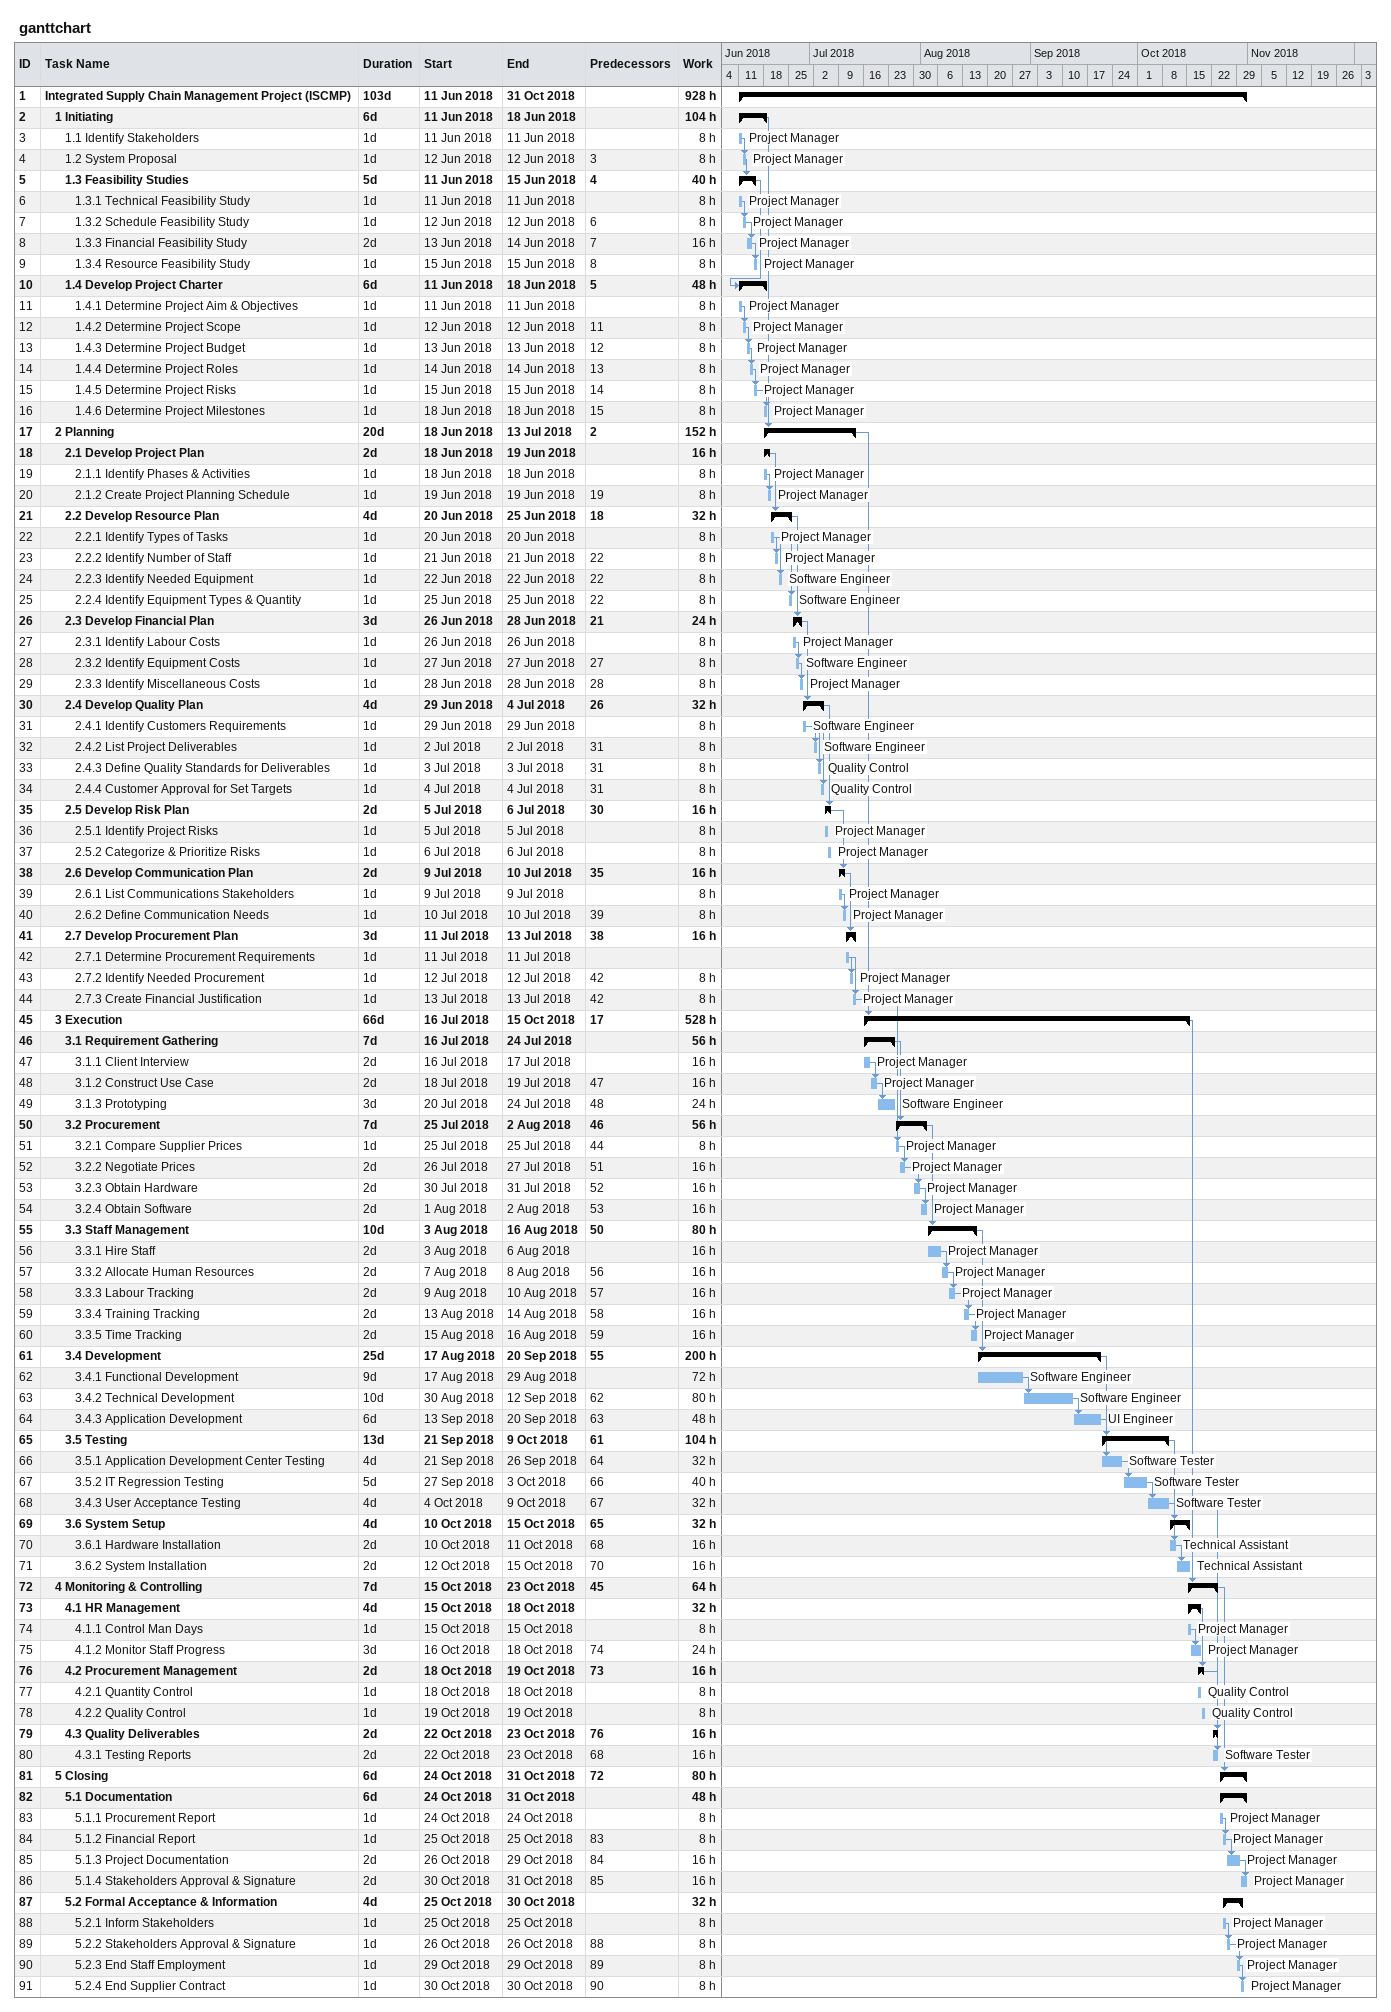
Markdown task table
ganttchart

| ID | Level | Task | Duration | Start | Finish | Predecessors | Resources | Work (h) |
|---|---|---|---|---|---|---|---|---|
| 1 | 1 | **Integrated Supply Chain Management Project (ISCMP)** | 103d | 2018-06-11 | 2018-10-31 |  |  | 928 |
| 2 | 2 | **1 Initiating** | 6d | 2018-06-11 | 2018-06-18 |  |  | 104 |
| 3 | 3 | 1.1 Identify Stakeholders | 1d | 2018-06-11 | 2018-06-11 |  | Project Manager | 8 |
| 4 | 3 | 1.2 System Proposal | 1d | 2018-06-12 | 2018-06-12 | 3 | Project Manager | 8 |
| 5 | 3 | **1.3 Feasibility Studies** | 5d | 2018-06-11 | 2018-06-15 | 4 |  | 40 |
| 6 | 4 | 1.3.1 Technical Feasibility Study | 1d | 2018-06-11 | 2018-06-11 |  | Project Manager | 8 |
| 7 | 4 | 1.3.2 Schedule Feasibility Study | 1d | 2018-06-12 | 2018-06-12 | 6 | Project Manager | 8 |
| 8 | 4 | 1.3.3 Financial Feasibility Study | 2d | 2018-06-13 | 2018-06-14 | 7 | Project Manager | 16 |
| 9 | 4 | 1.3.4 Resource Feasibility Study | 1d | 2018-06-15 | 2018-06-15 | 8 | Project Manager | 8 |
| 10 | 3 | **1.4 Develop Project Charter** | 6d | 2018-06-11 | 2018-06-18 | 5 |  | 48 |
| 11 | 4 | 1.4.1 Determine Project Aim & Objectives | 1d | 2018-06-11 | 2018-06-11 |  | Project Manager | 8 |
| 12 | 4 | 1.4.2 Determine Project Scope | 1d | 2018-06-12 | 2018-06-12 | 11 | Project Manager | 8 |
| 13 | 4 | 1.4.3 Determine Project Budget | 1d | 2018-06-13 | 2018-06-13 | 12 | Project Manager | 8 |
| 14 | 4 | 1.4.4 Determine Project Roles | 1d | 2018-06-14 | 2018-06-14 | 13 | Project Manager | 8 |
| 15 | 4 | 1.4.5 Determine Project Risks | 1d | 2018-06-15 | 2018-06-15 | 14 | Project Manager | 8 |
| 16 | 4 | 1.4.6 Determine Project Milestones | 1d | 2018-06-18 | 2018-06-18 | 15 | Project Manager | 8 |
| 17 | 2 | **2 Planning** | 20d | 2018-06-18 | 2018-07-13 | 2 |  | 152 |
| 18 | 3 | **2.1 Develop Project Plan** | 2d | 2018-06-18 | 2018-06-19 |  |  | 16 |
| 19 | 4 | 2.1.1 Identify Phases & Activities | 1d | 2018-06-18 | 2018-06-18 |  | Project Manager | 8 |
| 20 | 4 | 2.1.2 Create Project Planning Schedule | 1d | 2018-06-19 | 2018-06-19 | 19 | Project Manager | 8 |
| 21 | 3 | **2.2 Develop Resource Plan** | 4d | 2018-06-20 | 2018-06-25 | 18 |  | 32 |
| 22 | 4 | 2.2.1 Identify Types of Tasks | 1d | 2018-06-20 | 2018-06-20 |  | Project Manager | 8 |
| 23 | 4 | 2.2.2 Identify Number of Staff | 1d | 2018-06-21 | 2018-06-21 | 22 | Project Manager | 8 |
| 24 | 4 | 2.2.3 Identify Needed Equipment | 1d | 2018-06-22 | 2018-06-22 | 22 | Software Engineer | 8 |
| 25 | 4 | 2.2.4 Identify Equipment Types & Quantity | 1d | 2018-06-25 | 2018-06-25 | 22 | Software Engineer | 8 |
| 26 | 3 | **2.3 Develop Financial Plan** | 3d | 2018-06-26 | 2018-06-28 | 21 |  | 24 |
| 27 | 4 | 2.3.1 Identify Labour Costs | 1d | 2018-06-26 | 2018-06-26 |  | Project Manager | 8 |
| 28 | 4 | 2.3.2 Identify Equipment Costs | 1d | 2018-06-27 | 2018-06-27 | 27 | Software Engineer | 8 |
| 29 | 4 | 2.3.3 Identify Miscellaneous Costs | 1d | 2018-06-28 | 2018-06-28 | 28 | Project Manager | 8 |
| 30 | 3 | **2.4 Develop Quality Plan** | 4d | 2018-06-29 | 2018-07-04 | 26 |  | 32 |
| 31 | 4 | 2.4.1 Identify Customers Requirements | 1d | 2018-06-29 | 2018-06-29 |  | Software Engineer | 8 |
| 32 | 4 | 2.4.2 List Project Deliverables | 1d | 2018-07-02 | 2018-07-02 | 31 | Software Engineer | 8 |
| 33 | 4 | 2.4.3 Define Quality Standards for Deliverables | 1d | 2018-07-03 | 2018-07-03 | 31 | Quality Control | 8 |
| 34 | 4 | 2.4.4 Customer Approval for Set Targets | 1d | 2018-07-04 | 2018-07-04 | 31 | Quality Control | 8 |
| 35 | 3 | **2.5 Develop Risk Plan** | 2d | 2018-07-05 | 2018-07-06 | 30 |  | 16 |
| 36 | 4 | 2.5.1 Identify Project Risks | 1d | 2018-07-05 | 2018-07-05 |  | Project Manager | 8 |
| 37 | 4 | 2.5.2 Categorize & Prioritize Risks | 1d | 2018-07-06 | 2018-07-06 |  | Project Manager | 8 |
| 38 | 3 | **2.6 Develop Communication Plan** | 2d | 2018-07-09 | 2018-07-10 | 35 |  | 16 |
| 39 | 4 | 2.6.1 List Communications Stakeholders | 1d | 2018-07-09 | 2018-07-09 |  | Project Manager | 8 |
| 40 | 4 | 2.6.2 Define Communication Needs | 1d | 2018-07-10 | 2018-07-10 | 39 | Project Manager | 8 |
| 41 | 3 | **2.7 Develop Procurement Plan** | 3d | 2018-07-11 | 2018-07-13 | 38 |  | 16 |
| 42 | 4 | 2.7.1 Determine Procurement Requirements | 1d | 2018-07-11 | 2018-07-11 |  |  |  |
| 43 | 4 | 2.7.2 Identify Needed Procurement | 1d | 2018-07-12 | 2018-07-12 | 42 | Project Manager | 8 |
| 44 | 4 | 2.7.3 Create Financial Justification | 1d | 2018-07-13 | 2018-07-13 | 42 | Project Manager | 8 |
| 45 | 2 | **3 Execution** | 66d | 2018-07-16 | 2018-10-15 | 17 |  | 528 |
| 46 | 3 | **3.1 Requirement Gathering** | 7d | 2018-07-16 | 2018-07-24 |  |  | 56 |
| 47 | 4 | 3.1.1 Client Interview | 2d | 2018-07-16 | 2018-07-17 |  | Project Manager | 16 |
| 48 | 4 | 3.1.2 Construct Use Case | 2d | 2018-07-18 | 2018-07-19 | 47 | Project Manager | 16 |
| 49 | 4 | 3.1.3 Prototyping | 3d | 2018-07-20 | 2018-07-24 | 48 | Software Engineer | 24 |
| 50 | 3 | **3.2 Procurement** | 7d | 2018-07-25 | 2018-08-02 | 46 |  | 56 |
| 51 | 4 | 3.2.1 Compare Supplier Prices | 1d | 2018-07-25 | 2018-07-25 | 44 | Project Manager | 8 |
| 52 | 4 | 3.2.2 Negotiate Prices | 2d | 2018-07-26 | 2018-07-27 | 51 | Project Manager | 16 |
| 53 | 4 | 3.2.3 Obtain Hardware | 2d | 2018-07-30 | 2018-07-31 | 52 | Project Manager | 16 |
| 54 | 4 | 3.2.4 Obtain Software | 2d | 2018-08-01 | 2018-08-02 | 53 | Project Manager | 16 |
| 55 | 3 | **3.3 Staff Management** | 10d | 2018-08-03 | 2018-08-16 | 50 |  | 80 |
| 56 | 4 | 3.3.1 Hire Staff | 2d | 2018-08-03 | 2018-08-06 |  | Project Manager | 16 |
| 57 | 4 | 3.3.2 Allocate Human Resources | 2d | 2018-08-07 | 2018-08-08 | 56 | Project Manager | 16 |
| 58 | 4 | 3.3.3 Labour Tracking | 2d | 2018-08-09 | 2018-08-10 | 57 | Project Manager | 16 |
| 59 | 4 | 3.3.4 Training Tracking | 2d | 2018-08-13 | 2018-08-14 | 58 | Project Manager | 16 |
| 60 | 4 | 3.3.5 Time Tracking | 2d | 2018-08-15 | 2018-08-16 | 59 | Project Manager | 16 |
| 61 | 3 | **3.4 Development** | 25d | 2018-08-17 | 2018-09-20 | 55 |  | 200 |
| 62 | 4 | 3.4.1 Functional Development | 9d | 2018-08-17 | 2018-08-29 |  | Software Engineer | 72 |
| 63 | 4 | 3.4.2 Technical Development | 10d | 2018-08-30 | 2018-09-12 | 62 | Software Engineer | 80 |
| 64 | 4 | 3.4.3 Application Development | 6d | 2018-09-13 | 2018-09-20 | 63 | UI Engineer | 48 |
| 65 | 3 | **3.5 Testing** | 13d | 2018-09-21 | 2018-10-09 | 61 |  | 104 |
| 66 | 4 | 3.5.1 Application Development Center Testing | 4d | 2018-09-21 | 2018-09-26 | 64 | Software Tester | 32 |
| 67 | 4 | 3.5.2 IT Regression Testing | 5d | 2018-09-27 | 2018-10-03 | 66 | Software Tester | 40 |
| 68 | 4 | 3.4.3 User Acceptance Testing | 4d | 2018-10-04 | 2018-10-09 | 67 | Software Tester | 32 |
| 69 | 3 | **3.6 System Setup** | 4d | 2018-10-10 | 2018-10-15 | 65 |  | 32 |
| 70 | 4 | 3.6.1 Hardware Installation | 2d | 2018-10-10 | 2018-10-11 | 68 | Technical Assistant | 16 |
| 71 | 4 | 3.6.2 System Installation | 2d | 2018-10-12 | 2018-10-15 | 70 | Technical Assistant | 16 |
| 72 | 2 | **4 Monitoring & Controlling** | 7d | 2018-10-15 | 2018-10-23 | 45 |  | 64 |
| 73 | 3 | **4.1 HR Management** | 4d | 2018-10-15 | 2018-10-18 |  |  | 32 |
| 74 | 4 | 4.1.1 Control Man Days | 1d | 2018-10-15 | 2018-10-15 |  | Project Manager | 8 |
| 75 | 4 | 4.1.2 Monitor Staff Progress | 3d | 2018-10-16 | 2018-10-18 | 74 | Project Manager | 24 |
| 76 | 3 | **4.2 Procurement Management** | 2d | 2018-10-18 | 2018-10-19 | 73 |  | 16 |
| 77 | 4 | 4.2.1 Quantity Control | 1d | 2018-10-18 | 2018-10-18 |  | Quality Control | 8 |
| 78 | 4 | 4.2.2 Quality Control | 1d | 2018-10-19 | 2018-10-19 |  | Quality Control | 8 |
| 79 | 3 | **4.3 Quality Deliverables** | 2d | 2018-10-22 | 2018-10-23 | 76 |  | 16 |
| 80 | 4 | 4.3.1 Testing Reports | 2d | 2018-10-22 | 2018-10-23 | 68 | Software Tester | 16 |
| 81 | 2 | **5 Closing** | 6d | 2018-10-24 | 2018-10-31 | 72 |  | 80 |
| 82 | 3 | **5.1 Documentation** | 6d | 2018-10-24 | 2018-10-31 |  |  | 48 |
| 83 | 4 | 5.1.1 Procurement Report | 1d | 2018-10-24 | 2018-10-24 |  | Project Manager | 8 |
| 84 | 4 | 5.1.2 Financial Report | 1d | 2018-10-25 | 2018-10-25 | 83 | Project Manager | 8 |
| 85 | 4 | 5.1.3 Project Documentation | 2d | 2018-10-26 | 2018-10-29 | 84 | Project Manager | 16 |
| 86 | 4 | 5.1.4 Stakeholders Approval & Signature | 2d | 2018-10-30 | 2018-10-31 | 85 | Project Manager | 16 |
| 87 | 3 | **5.2 Formal Acceptance & Information** | 4d | 2018-10-25 | 2018-10-30 |  |  | 32 |
| 88 | 4 | 5.2.1 Inform Stakeholders | 1d | 2018-10-25 | 2018-10-25 |  | Project Manager | 8 |
| 89 | 4 | 5.2.2 Stakeholders Approval & Signature | 1d | 2018-10-26 | 2018-10-26 | 88 | Project Manager | 8 |
| 90 | 4 | 5.2.3 End Staff Employment | 1d | 2018-10-29 | 2018-10-29 | 89 | Project Manager | 8 |
| 91 | 4 | 5.2.4 End Supplier Contract | 1d | 2018-10-30 | 2018-10-30 | 90 | Project Manager | 8 |
